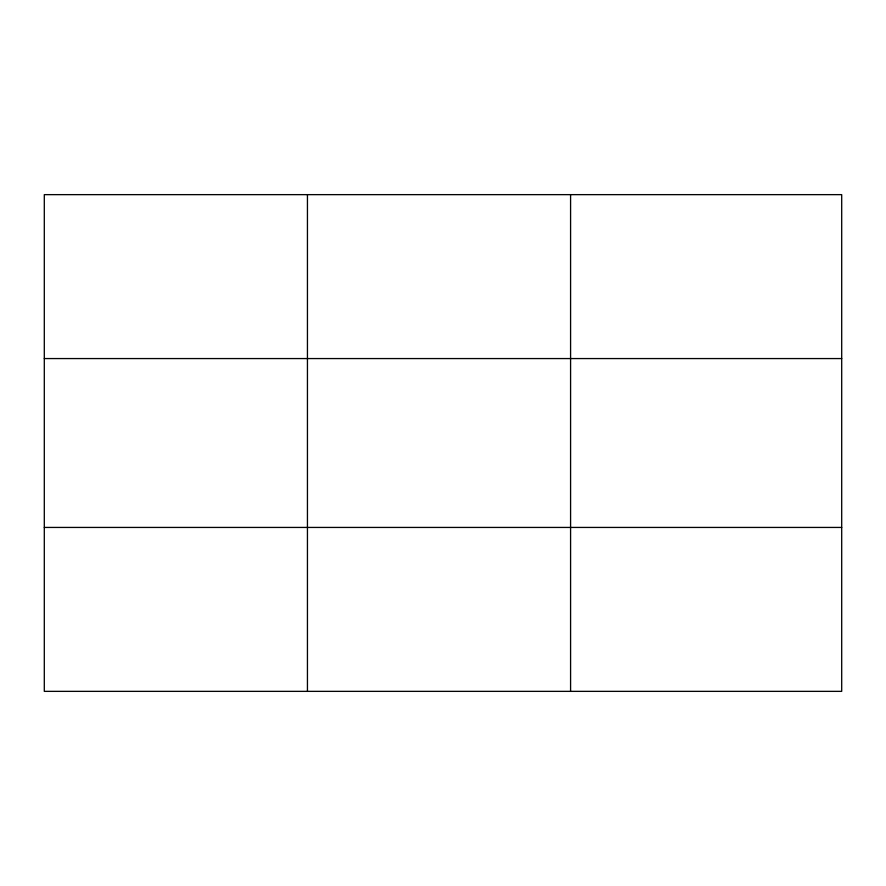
<?xml version="1.0" encoding="UTF-8"?>
<svg xmlns="http://www.w3.org/2000/svg" width="886" height="886" viewBox="0 0 886 886"><rect width="100%" height="100%" fill="white"/><g stroke="black" fill="none" stroke-linecap="round" stroke-linejoin="round"><path stroke-width="1.33" d="M841.7 358.564L841.7 194.643L44.3 194.643L44.3 691.357L841.7 691.357L841.7 358.564L44.3 358.564M44.3 527.436L841.7 527.436M570.584 194.643L570.584 691.357M307.442 194.643L307.442 691.357"/></g></svg>
